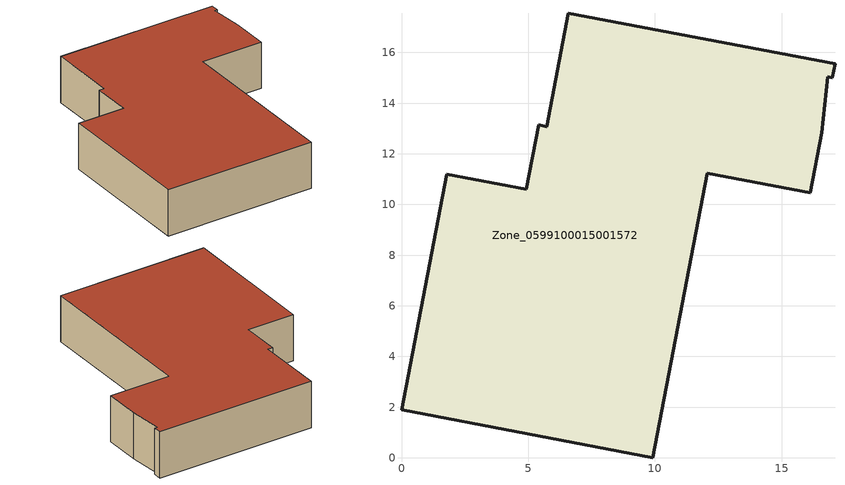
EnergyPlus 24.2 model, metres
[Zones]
Zone_0599100015001572
 floor ground (C_G): 5.74,13.07 6.59,17.55 17.11,15.55 17.01,15.01 16.82,15.05 16.59,12.83 16.14,10.46 12.07,11.24 9.92,0 0,1.89 1.78,11.2 4.92,10.6 5.41,13.14 z0.88
 wall outside (C_F): 6.59,17.55 5.74,13.07 5.41,13.14 4.92,10.6 1.78,11.2 0,1.89 9.92,0 12.07,11.24 16.14,10.46 16.59,12.83 16.82,15.05 17.01,15.01 17.11,15.55 6.59,17.55 z0.88:4
 roof outside (C_R): 17.11,15.55 6.59,17.55 5.74,13.07 5.41,13.14 4.92,10.6 1.78,11.2 0,1.89 9.92,0 12.07,11.24 16.14,10.46 16.59,12.83 16.82,15.05 17.01,15.01 z4
[BUILDING]
Pand.0599100015001572: North Axis=0; Terrain=City; Loads Convergence Tolerance Value=0.04; Temperature Convergence Tolerance Value=0.4; Solar Distribution=FullExterior; Maximum Number of Warmup Days=25; Minimum Number of Warmup Days=1
[Site:Location]
Rotterdam.The.Hague.AP_ZH_NLD Design_Conditions: Latitude=51.96; Longitude=4.45; Time Zone=1; Elevation=-4.5
[SITE:GROUNDTEMPERATURE:BUILDINGSURFACE]
18, 18, 18, 18, 18, 18, 18, 18, 18, 18, 18, 18
[MATERIAL] Thermal Absorptance=0.9; Solar Absorptance=0.7; Visible Absorptance=0.7
Name | Roughness | Thickness | Conductivity | Density | Specific Heat
G.D.1965 | MediumSmooth | 0.15 | 1 | 540 | 1210
F.D.1965 | Rough | 0.3 | 0.857143 | 1920 | 840
R.D.1965 | MediumRough | 0.2 | 0.08 | 1500 | 1000
[CONSTRUCTION]
C_G: G.D.1965
C_F: F.D.1965
C_R: R.D.1965
[ZONE]
Zone_0599100015001572: Type=1; Multiplier=1; Ceiling Height=Autocalculate; Volume=Autocalculate; Floor Area=autocalculate; Part of Total Floor Area=Yes
[ZONEINFILTRATION:DESIGNFLOWRATE]
Infil_Zone_0599100015001572: Zone or ZoneList or Space or SpaceList=Zone_0599100015001572; Schedule=AlwaysOn; Design Flow Rate Calculation Method=Flow/Area; Flow Rate per Floor Area=0.0042; Constant Term Coefficient=1; Temperature Term Coefficient=0; Velocity Term Coefficient=0; Velocity Squared Term Coefficient=0
[HVACTEMPLATE:ZONE:IDEALLOADSAIRSYSTEM]
Zone_0599100015001572: Maximum Heating Supply Air Temperature=50; Minimum Cooling Supply Air Temperature=13; Maximum Heating Supply Air Humidity Ratio=0.0156; Minimum Cooling Supply Air Humidity Ratio=0.0077; Heating Limit=NoLimit; Cooling Limit=NoLimit; Dehumidification Control Type=ConstantSensibleHeatRatio; Cooling Sensible Heat Ratio=0.7; Dehumidification Setpoint=60; Humidification Control Type=None; Humidification Setpoint=30; Outdoor Air Method=None; Outdoor Air Flow Rate per Person=0.00944; Outdoor Air Flow Rate per Zone Floor Area=0; Outdoor Air Flow Rate per Zone=0; Demand Controlled Ventilation Type=None; Outdoor Air Economizer Type=NoEconomizer; Heat Recovery Type=None; Sensible Heat Recovery Effectiveness=0.7; Latent Heat Recovery Effectiveness=0.65
[ZONECONTROL:THERMOSTAT]
ThermostatControl_Zone_0599100015001572: Zone or ZoneList=Zone_0599100015001572; Control Type Schedule=DualSetpointControlType; Control 1=Thermostat_Zone_0599100015001572; Temperature Difference Between Cutout And Setpoint=0
[THERMOSTATSETPOINT:DUALSETPOINT]
Thermostat_Zone_0599100015001572: Heating Setpoint Temperature Schedule=HeatingSetpoint_Zone_0599100015001572; Cooling Setpoint Temperature Schedule=CoolingSetpoint_Zone_0599100015001572
[SCHEDULE:COMPACT]
HeatingSetpoint_Zone_0599100015001572: Through: 12/31, For: AllDays, Until: 24:00, 21
CoolingSetpoint_Zone_0599100015001572: Through: 12/31, For: AllDays, Until: 24:00, 24
DualSetpointControlType: Through: 12/31, For: AllDays, Until: 24:00, 4
AlwaysOn: Through: 12/31, For: AllDays, Until: 24:00, 1
